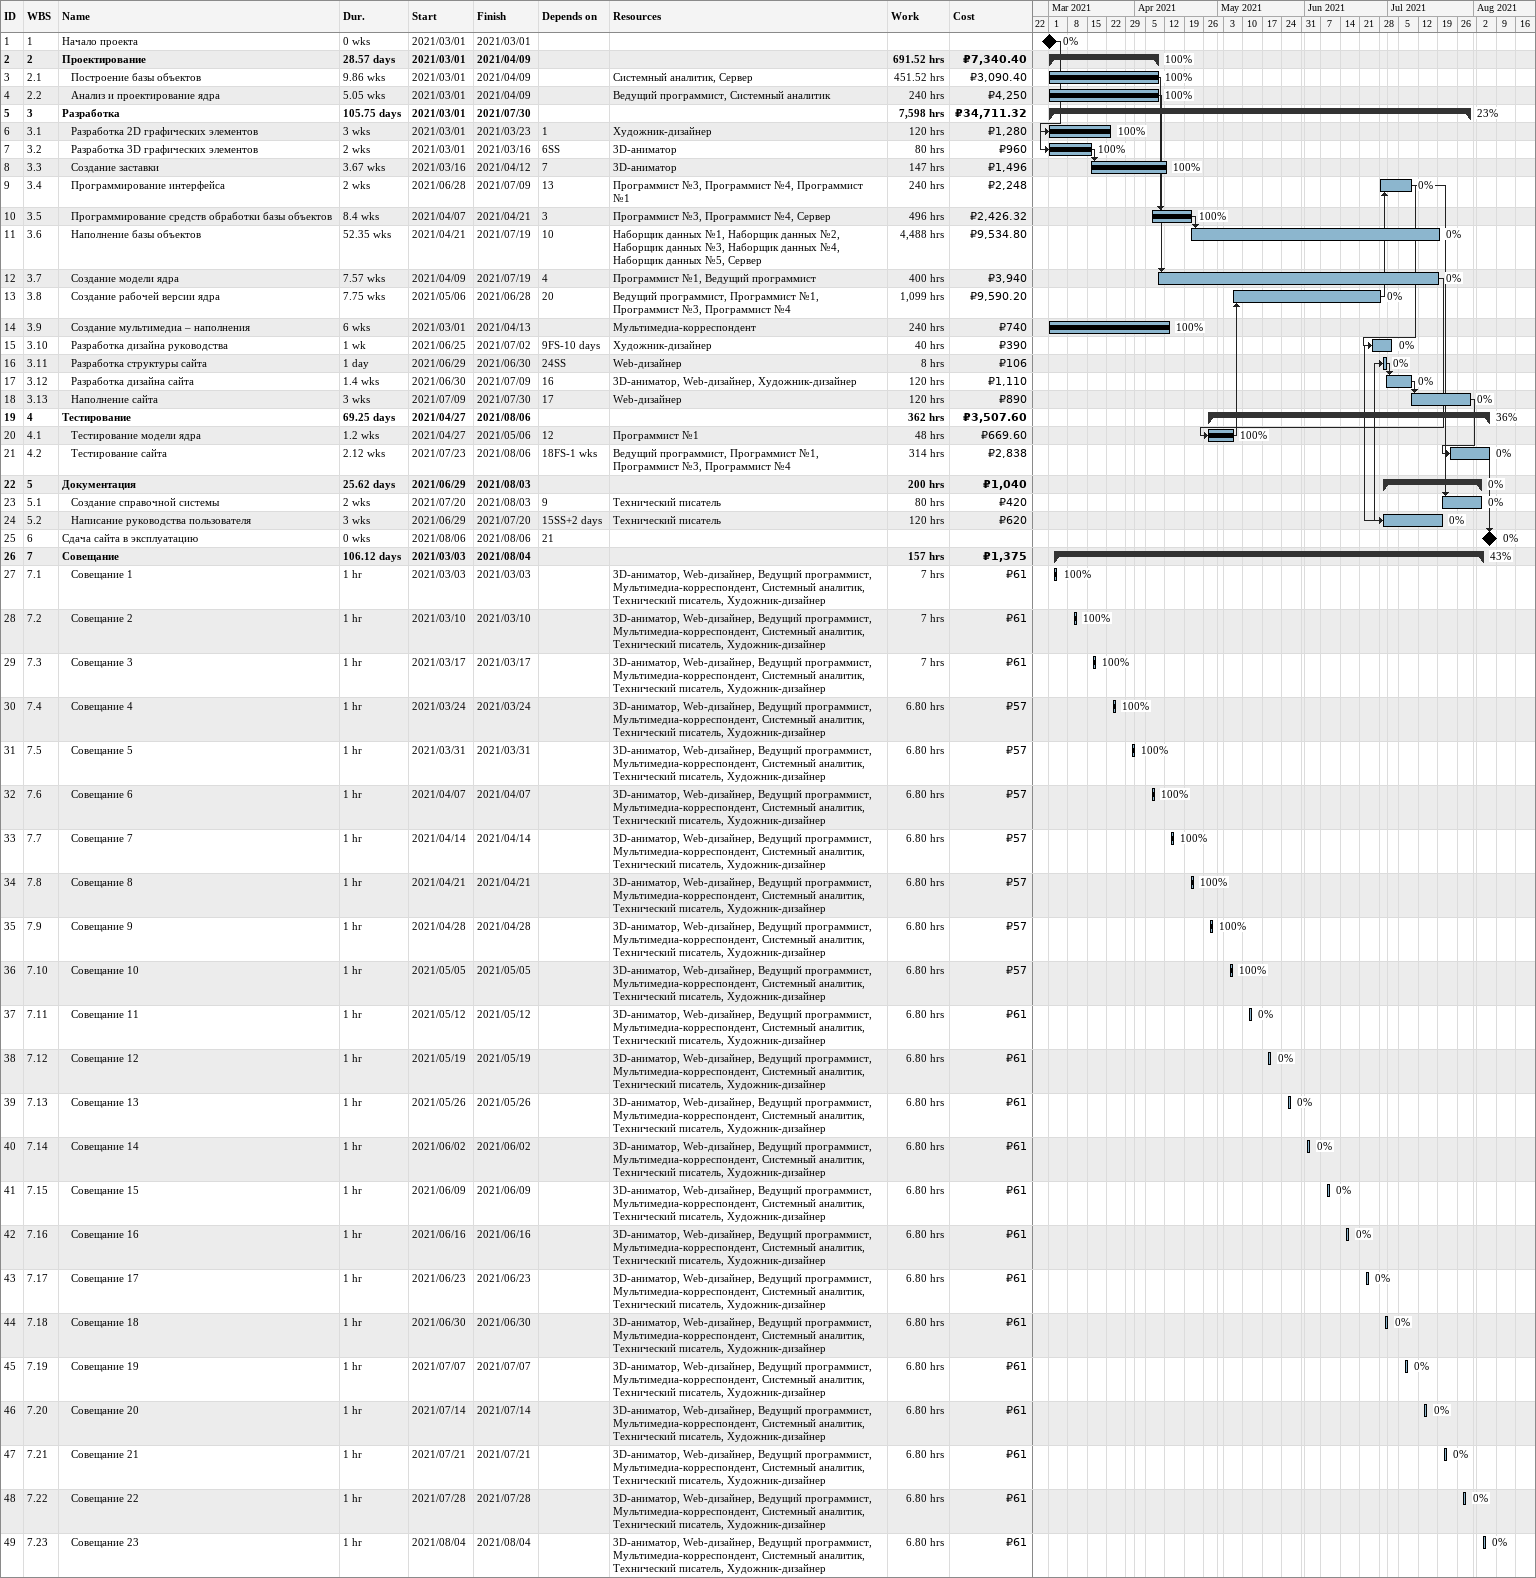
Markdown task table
| ID | WBS | Task | Duration | Start | Finish | Predecessors | Resources | % complete | Work (h) | Cost (₽) |
|---|---|---|---|---|---|---|---|---|---|---|
| 1 | 1 | Начало проекта | 0w | 2021-03-01 | 2021-03-01 |  |  | 0 |  |  |
| 2 | 2 | **Проектирование** | 28.57d | 2021-03-01 | 2021-04-09 |  |  | 100 | 691.52 | 7340.40 |
| 3 | 2.1 | Построение базы объектов | 9.86w | 2021-03-01 | 2021-04-09 |  | Системный аналитик, Сервер | 100 | 451.52 | 3090.40 |
| 4 | 2.2 | Анализ и проектирование ядра | 5.05w | 2021-03-01 | 2021-04-09 |  | Ведущий программист, Системный аналитик | 100 | 240 | 4250 |
| 5 | 3 | **Разработка** | 105.75d | 2021-03-01 | 2021-07-30 |  |  | 23 | 7598 | 34711.32 |
| 6 | 3.1 | Разработка 2D графических элементов | 3w | 2021-03-01 | 2021-03-23 | 1 | Художник-дизайнер | 100 | 120 | 1280 |
| 7 | 3.2 | Разработка 3D графических элементов | 2w | 2021-03-01 | 2021-03-16 | 6SS | 3D-аниматор | 100 | 80 | 960 |
| 8 | 3.3 | Создание заставки | 3.67w | 2021-03-16 | 2021-04-12 | 7 | 3D-аниматор | 100 | 147 | 1496 |
| 9 | 3.4 | Программирование интерфейса | 2w | 2021-06-28 | 2021-07-09 | 13 | Программист №3, Программист №4, Программист №1 | 0 | 240 | 2248 |
| 10 | 3.5 | Программирование средств обработки базы объектов | 8.4w | 2021-04-07 | 2021-04-21 | 3 | Программист №3, Программист №4, Сервер | 100 | 496 | 2426.32 |
| 11 | 3.6 | Наполнение базы объектов | 52.35w | 2021-04-21 | 2021-07-19 | 10 | Наборщик данных №1, Наборщик данных №2, Наборщик данных №3, Наборщик данных №4, Наборщик данных №5, Сервер | 0 | 4488 | 9534.80 |
| 12 | 3.7 | Создание модели ядра | 7.57w | 2021-04-09 | 2021-07-19 | 4 | Программист №1, Ведущий программист | 0 | 400 | 3940 |
| 13 | 3.8 | Создание рабочей версии ядра | 7.75w | 2021-05-06 | 2021-06-28 | 20 | Ведущий программист, Программист №1, Программист №3, Программист №4 | 0 | 1099 | 9590.20 |
| 14 | 3.9 | Создание мультимедиа – наполнения | 6w | 2021-03-01 | 2021-04-13 |  | Мультимедиа-корреспондент | 100 | 240 | 740 |
| 15 | 3.10 | Разработка дизайна руководства | 1w | 2021-06-25 | 2021-07-02 | 9FS-10d | Художник-дизайнер | 0 | 40 | 390 |
| 16 | 3.11 | Разработка структуры сайта | 1d | 2021-06-29 | 2021-06-30 | 24SS | Web-дизайнер | 0 | 8 | 106 |
| 17 | 3.12 | Разработка дизайна сайта | 1.4w | 2021-06-30 | 2021-07-09 | 16 | 3D-аниматор, Web-дизайнер, Художник-дизайнер | 0 | 120 | 1110 |
| 18 | 3.13 | Наполнение сайта | 3w | 2021-07-09 | 2021-07-30 | 17 | Web-дизайнер | 0 | 120 | 890 |
| 19 | 4 | **Тестирование** | 69.25d | 2021-04-27 | 2021-08-06 |  |  | 36 | 362 | 3507.60 |
| 20 | 4.1 | Тестирование модели ядра | 1.2w | 2021-04-27 | 2021-05-06 | 12 | Программист №1 | 100 | 48 | 669.60 |
| 21 | 4.2 | Тестирование сайта | 2.12w | 2021-07-23 | 2021-08-06 | 18FS-1w | Ведущий программист, Программист №1, Программист №3, Программист №4 | 0 | 314 | 2838 |
| 22 | 5 | **Документация** | 25.62d | 2021-06-29 | 2021-08-03 |  |  | 0 | 200 | 1040 |
| 23 | 5.1 | Создание справочной системы | 2w | 2021-07-20 | 2021-08-03 | 9 | Технический писатель | 0 | 80 | 420 |
| 24 | 5.2 | Написание руководства пользователя | 3w | 2021-06-29 | 2021-07-20 | 15SS+2d | Технический писатель | 0 | 120 | 620 |
| 25 | 6 | Сдача сайта в эксплуатацию | 0w | 2021-08-06 | 2021-08-06 | 21 |  | 0 |  |  |
| 26 | 7 | **Совещание** | 106.12d | 2021-03-03 | 2021-08-04 |  |  | 43 | 157 | 1375 |
| 27 | 7.1 | Совещание 1 | 1h | 2021-03-03 | 2021-03-03 |  | 3D-аниматор, Web-дизайнер, Ведущий программист, Мультимедиа-корреспондент, Системный аналитик, Технический писатель, Художник-дизайнер | 100 | 7 | 61 |
| 28 | 7.2 | Совещание 2 | 1h | 2021-03-10 | 2021-03-10 |  | 3D-аниматор, Web-дизайнер, Ведущий программист, Мультимедиа-корреспондент, Системный аналитик, Технический писатель, Художник-дизайнер | 100 | 7 | 61 |
| 29 | 7.3 | Совещание 3 | 1h | 2021-03-17 | 2021-03-17 |  | 3D-аниматор, Web-дизайнер, Ведущий программист, Мультимедиа-корреспондент, Системный аналитик, Технический писатель, Художник-дизайнер | 100 | 7 | 61 |
| 30 | 7.4 | Совещание 4 | 1h | 2021-03-24 | 2021-03-24 |  | 3D-аниматор, Web-дизайнер, Ведущий программист, Мультимедиа-корреспондент, Системный аналитик, Технический писатель, Художник-дизайнер | 100 | 6.80 | 57 |
| 31 | 7.5 | Совещание 5 | 1h | 2021-03-31 | 2021-03-31 |  | 3D-аниматор, Web-дизайнер, Ведущий программист, Мультимедиа-корреспондент, Системный аналитик, Технический писатель, Художник-дизайнер | 100 | 6.80 | 57 |
| 32 | 7.6 | Совещание 6 | 1h | 2021-04-07 | 2021-04-07 |  | 3D-аниматор, Web-дизайнер, Ведущий программист, Мультимедиа-корреспондент, Системный аналитик, Технический писатель, Художник-дизайнер | 100 | 6.80 | 57 |
| 33 | 7.7 | Совещание 7 | 1h | 2021-04-14 | 2021-04-14 |  | 3D-аниматор, Web-дизайнер, Ведущий программист, Мультимедиа-корреспондент, Системный аналитик, Технический писатель, Художник-дизайнер | 100 | 6.80 | 57 |
| 34 | 7.8 | Совещание 8 | 1h | 2021-04-21 | 2021-04-21 |  | 3D-аниматор, Web-дизайнер, Ведущий программист, Мультимедиа-корреспондент, Системный аналитик, Технический писатель, Художник-дизайнер | 100 | 6.80 | 57 |
| 35 | 7.9 | Совещание 9 | 1h | 2021-04-28 | 2021-04-28 |  | 3D-аниматор, Web-дизайнер, Ведущий программист, Мультимедиа-корреспондент, Системный аналитик, Технический писатель, Художник-дизайнер | 100 | 6.80 | 57 |
| 36 | 7.10 | Совещание 10 | 1h | 2021-05-05 | 2021-05-05 |  | 3D-аниматор, Web-дизайнер, Ведущий программист, Мультимедиа-корреспондент, Системный аналитик, Технический писатель, Художник-дизайнер | 100 | 6.80 | 57 |
| 37 | 7.11 | Совещание 11 | 1h | 2021-05-12 | 2021-05-12 |  | 3D-аниматор, Web-дизайнер, Ведущий программист, Мультимедиа-корреспондент, Системный аналитик, Технический писатель, Художник-дизайнер | 0 | 6.80 | 61 |
| 38 | 7.12 | Совещание 12 | 1h | 2021-05-19 | 2021-05-19 |  | 3D-аниматор, Web-дизайнер, Ведущий программист, Мультимедиа-корреспондент, Системный аналитик, Технический писатель, Художник-дизайнер | 0 | 6.80 | 61 |
| 39 | 7.13 | Совещание 13 | 1h | 2021-05-26 | 2021-05-26 |  | 3D-аниматор, Web-дизайнер, Ведущий программист, Мультимедиа-корреспондент, Системный аналитик, Технический писатель, Художник-дизайнер | 0 | 6.80 | 61 |
| 40 | 7.14 | Совещание 14 | 1h | 2021-06-02 | 2021-06-02 |  | 3D-аниматор, Web-дизайнер, Ведущий программист, Мультимедиа-корреспондент, Системный аналитик, Технический писатель, Художник-дизайнер | 0 | 6.80 | 61 |
| 41 | 7.15 | Совещание 15 | 1h | 2021-06-09 | 2021-06-09 |  | 3D-аниматор, Web-дизайнер, Ведущий программист, Мультимедиа-корреспондент, Системный аналитик, Технический писатель, Художник-дизайнер | 0 | 6.80 | 61 |
| 42 | 7.16 | Совещание 16 | 1h | 2021-06-16 | 2021-06-16 |  | 3D-аниматор, Web-дизайнер, Ведущий программист, Мультимедиа-корреспондент, Системный аналитик, Технический писатель, Художник-дизайнер | 0 | 6.80 | 61 |
| 43 | 7.17 | Совещание 17 | 1h | 2021-06-23 | 2021-06-23 |  | 3D-аниматор, Web-дизайнер, Ведущий программист, Мультимедиа-корреспондент, Системный аналитик, Технический писатель, Художник-дизайнер | 0 | 6.80 | 61 |
| 44 | 7.18 | Совещание 18 | 1h | 2021-06-30 | 2021-06-30 |  | 3D-аниматор, Web-дизайнер, Ведущий программист, Мультимедиа-корреспондент, Системный аналитик, Технический писатель, Художник-дизайнер | 0 | 6.80 | 61 |
| 45 | 7.19 | Совещание 19 | 1h | 2021-07-07 | 2021-07-07 |  | 3D-аниматор, Web-дизайнер, Ведущий программист, Мультимедиа-корреспондент, Системный аналитик, Технический писатель, Художник-дизайнер | 0 | 6.80 | 61 |
| 46 | 7.20 | Совещание 20 | 1h | 2021-07-14 | 2021-07-14 |  | 3D-аниматор, Web-дизайнер, Ведущий программист, Мультимедиа-корреспондент, Системный аналитик, Технический писатель, Художник-дизайнер | 0 | 6.80 | 61 |
| 47 | 7.21 | Совещание 21 | 1h | 2021-07-21 | 2021-07-21 |  | 3D-аниматор, Web-дизайнер, Ведущий программист, Мультимедиа-корреспондент, Системный аналитик, Технический писатель, Художник-дизайнер | 0 | 6.80 | 61 |
| 48 | 7.22 | Совещание 22 | 1h | 2021-07-28 | 2021-07-28 |  | 3D-аниматор, Web-дизайнер, Ведущий программист, Мультимедиа-корреспондент, Системный аналитик, Технический писатель, Художник-дизайнер | 0 | 6.80 | 61 |
| 49 | 7.23 | Совещание 23 | 1h | 2021-08-04 | 2021-08-04 |  | 3D-аниматор, Web-дизайнер, Ведущий программист, Мультимедиа-корреспондент, Системный аналитик, Технический писатель, Художник-дизайнер | 0 | 6.80 | 61 |
